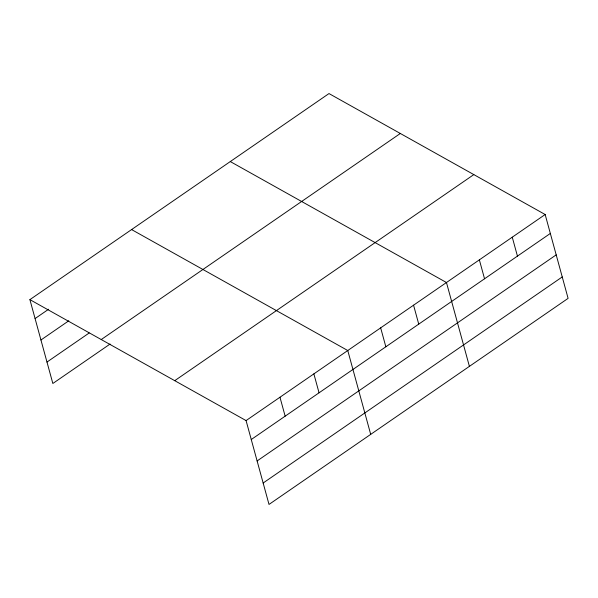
<?xml version="1.0" encoding="UTF-8"?>
<svg xmlns="http://www.w3.org/2000/svg" width="598" height="598" viewBox="0 0 598 598"><rect width="100%" height="100%" fill="white"/><g stroke="black" fill="none" stroke-linecap="round" stroke-linejoin="round"><path stroke-width="0.9" d="M29.9 299.635L328.99 93.565L545.159 214.518L568.1 298.365L269.01 504.435L246.077 420.588L29.9 299.635L52.841 383.482L110.084 344.037M35.08 318.57L48.64 309.226M40.941 339.993L68.807 320.79M46.98 362.059L89.162 332.996M101.241 339.552L400.324 133.481M174.736 380.672L473.825 174.601M246.077 420.588L545.159 214.518M251.257 439.523L550.339 233.452M257.118 460.946L556.2 254.868M263.15 483.012L562.24 276.941M230.29 161.565L446.467 282.525L469.4 366.365M131.59 229.572L347.767 350.525L370.7 434.372M512.262 237.189L517.442 256.116M479.364 259.853L484.544 278.788M413.562 305.189L418.742 324.123M380.664 327.861L385.845 346.788M313.868 373.877L319.048 392.811M279.969 397.236L285.149 416.163"/></g></svg>
